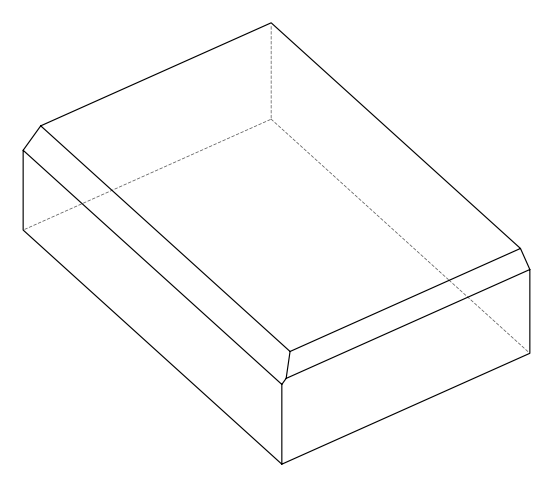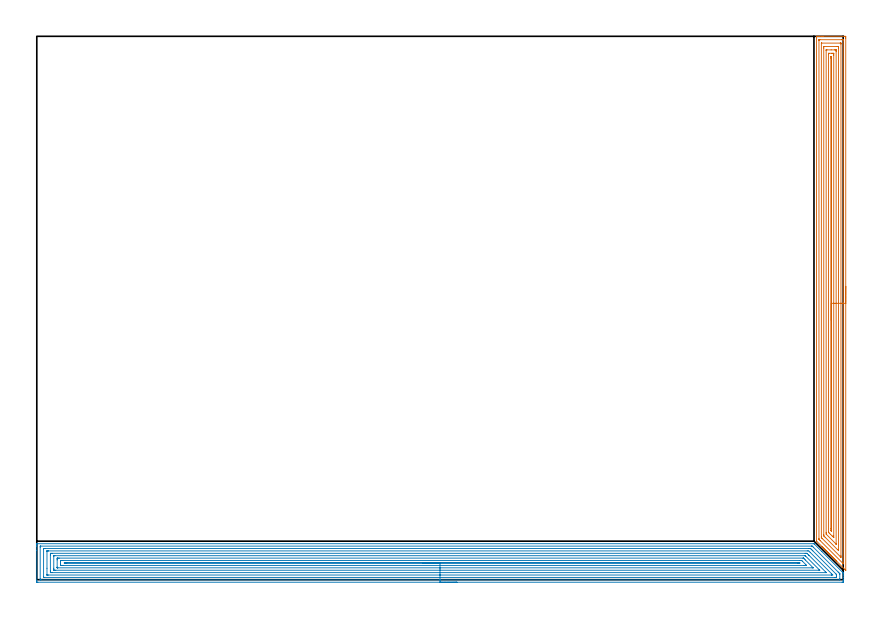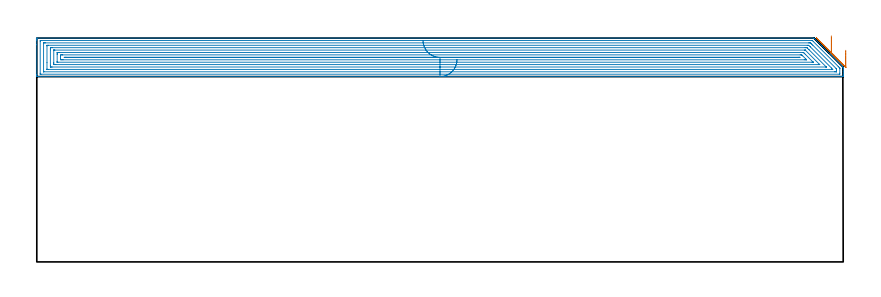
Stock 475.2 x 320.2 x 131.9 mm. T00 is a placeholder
(PLAN: 2 operations, 0 tool changes, 51.3 min)
(1 AREA_MILL | FG_CHAMFER_SURFACE | UGT0205_001 | 17.34 min | 47126 mm3)
(2 AREA_MILL_1 | FG_CHAMFER_SURFACE_1 | UGT0205_001 | 33.93 min | 120146 mm3)
(TOOL UGT0205_001 | Chamfer Mill 20 x 3 x 45 deg. | D20 FL50 Z2)
(OP 1 AREA_MILL)
G17 G21 G94 G90
T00 M6
G54
G17 G0 G90 X476.7 Y172.85 S1061 M3
G43 Z141.9 H0
Z124.7
G94 G1 Y172.812 Z123.828 F250.
Y172.698 Z122.964
Y172.509 Z122.112
Y172.247 Z121.28
Y171.913 Z120.474
Y171.51 Z119.7
Y171.042 Z118.964
Y170.51 Z118.272
Y169.921 Z117.629
Y169.278 Z117.04
Y168.586 Z116.509
Y167.85 Z116.04
Y167.076 Z115.637
Y166.27 Z115.303
Y165.438 Z115.041
Y164.586 Z114.852
Y163.722 Z114.738
Y162.85 Z114.7
Y5.725
X476.695 Y5.519 Z114.702
X476.693 Y5.517 Z114.704
X476.68 Y5.519 Z114.717
X476.212 Y5.988 Z115.188
X476.117 Y6.082 Z115.28
X476.085 Y6.114 Z115.314
X471.41 Y10.789 Z119.989
X471.366 Y10.832 Z120.031
X471.322 Y10.877 Z120.077
X471.114 Y11.085 Z120.285
X471.069 Y11.129 Z120.328
X471.024 Y11.175 Z120.375
X470.818 Y11.382 Z120.581
X470.772 Y11.426 Z120.625
X470.727 Y11.473 Z120.672
X470.522 Y11.678 Z120.877
X470.476 Y11.723 Z120.922
X470.429 Y11.771 Z120.97
X470.226 Y11.974 Z121.173
X470.179 Y12.02 Z121.219
X470.131 Y12.068 Z121.268
X469.929 Y12.27 Z121.47
X469.882 Y12.317 Z121.515
X469.834 Y12.366 Z121.565
X469.633 Y12.566 Z121.766
X469.585 Y12.614 Z121.812
X469.536 Y12.664 Z121.863
X469.337 Y12.862 Z122.062
X469.288 Y12.911 Z122.109
X469.238 Y12.961 Z122.161
X469.041 Y13.159 Z122.358
X468.991 Y13.208 Z122.406
X468.941 Y13.259 Z122.458
X468.745 Y13.455 Z122.654
X468.694 Y13.505 Z122.703
X468.643 Y13.557 Z122.756
X468.448 Y13.751 Z122.951
X468.397 Y13.802 Z123.
X468.345 Y13.854 Z123.054
X468.152 Y14.047 Z123.247
X468.1 Y14.099 Z123.297
X468.047 Y14.152 Z123.352
X467.856 Y14.343 Z123.543
X467.803 Y14.395 Z123.594
X467.75 Y14.45 Z123.649
X467.56 Y14.64 Z123.839
X467.506 Y14.692 Z123.891
X467.452 Y14.747 Z123.947
X467.264 Y14.936 Z124.135
X467.209 Y14.989 Z124.188
X467.154 Y15.045 Z124.245
X466.967 Y15.232 Z124.431
X466.912 Y15.286 Z124.485
X466.857 Y15.343 Z124.542
X466.671 Y15.528 Z124.728
X466.615 Y15.583 Z124.781
X466.559 Y15.641 Z124.84
X466.375 Y15.824 Z125.024
X466.318 Y15.88 Z125.078
X466.261 Y15.938 Z125.138
X466.079 Y16.121 Z125.32
X466.021 Y16.177 Z125.375
X465.964 Y16.236 Z125.435
X465.783 Y16.417 Z125.616
X465.724 Y16.474 Z125.672
X465.666 Y16.534 Z125.733
X465.487 Y16.713 Z125.912
X465.428 Y16.771 Z125.969
X465.368 Y16.831 Z126.031
X465.19 Y17.009 Z126.209
X465.131 Y17.068 Z126.266
X465.071 Y17.129 Z126.328
X464.894 Y17.305 Z126.505
X464.834 Y17.365 Z126.563
X464.773 Y17.427 Z126.626
X464.598 Y17.602 Z126.801
X464.537 Y17.662 Z126.86
X464.475 Y17.724 Z126.924
X464.302 Y17.898 Z127.097
X464.24 Y17.959 Z127.157
X464.177 Y18.022 Z127.222
X464.006 Y18.194 Z127.393
X463.943 Y18.256 Z127.454
X463.88 Y18.32 Z127.519
X463.712 Y18.487 Z127.687
X463.646 Y18.553 Z127.751
X463.582 Y18.617 Z127.817
X463.413 Y18.786 Z127.986
X463.349 Y18.849 Z128.048
X463.284 Y18.915 Z128.115
X463.117 Y19.083 Z128.282
X463.052 Y19.146 Z128.344
X462.987 Y19.213 Z128.412
X462.821 Y19.379 Z128.578
X462.755 Y19.443 Z128.641
X459.612 Y22.588 Z131.786
X459.505 Y22.697 Z131.891
X459.5 Y23.083 Z131.9
X459.504 Y320.032 Z131.896
X459.501 Y320.112 Z131.894
X459.51 Y320.19 Z131.881
X459.533 Y320.197 Z131.858
X459.551 Y320.2 Z131.84
X459.931 Z131.468
X460.304 Z131.095
X460.973 Z130.422
X462.199 Z129.198
X462.755 Z128.639
X463.368 Z128.028
X475.839 Z115.558
X476.117 Y320.198 Z115.28
X476.692 Y320.193 Z114.706
X476.694 Y320.163 Z114.704
X476.699 Y319.586 Z114.701
X476.7 Y319.002 Z114.7
Y162.85
X475.286 Z116.114
Y9.627
X475.285 Y9.568 Z116.115
X475.281 Y9.45 Z116.119
X475.279 Y9.386 Z116.121
X475.267 Y9.394 Z116.133
X475.227 Y9.428 Z116.173
X474.964 Y9.687 Z116.436
X461.567 Y23.083 Z129.833
X460.973 Y23.68 Z130.427
X460.939 Y23.718 Z130.461
X460.924 Y23.737 Z130.476
X460.92 Y23.799 Z130.48
X460.916 Y23.917 Z130.484
X460.915 Y23.976 Z130.485
X460.914 Y24.035 Z130.486
X460.918 Y317.855 Z130.482
X460.919 Y317.911 Z130.481
X460.923 Y318.022 Z130.477
X460.93 Y318.19 Z130.47
X460.973 Y318.192 Z130.427
X461.466 Y318.199 Z129.934
X474.336 Y318.2 Z117.064
X474.829 Y318.199 Z116.571
X475.227 Y318.192 Z116.173
X475.277 Y318.19 Z116.123
X475.282 Y317.977 Z116.118
X475.285 Y317.859 Z116.115
X475.286 Y162.85 Z116.114
X473.872 Z117.528
X473.871 Y14.152 Z117.529
X473.87 Y13.726 Z117.53
X473.866 Y13.259 Z117.534
X473.865 Y13.248 Z117.535
X473.846 Y13.259 Z117.554
X473.445 Y13.655 Z117.955
X462.755 Y24.345 Z128.645
X462.494 Y24.609 Z128.906
X462.365 Y24.743 Z129.035
X462.335 Y24.776 Z129.065
X462.333 Y24.809 Z129.067
X462.331 Y24.869 Z129.069
X462.329 Y25.296 Z129.071
X462.333 Y316.013 Z129.067
X462.334 Y316.119 Z129.066
X462.336 Y316.171 Z129.064
X462.338 Y316.189 Z129.062
X462.383 Y316.192 Z129.017
X462.57 Y316.199 Z128.83
X473.445 Y316.2 Z117.955
X473.631 Y316.199 Z117.769
X473.755 Y316.196 Z117.645
X473.853 Y316.19 Z117.547
X473.866 Y316.186 Z117.534
X473.868 Y316.179 Z117.532
X473.87 Y316.156 Z117.53
X473.871 Y316.013 Z117.529
Y315.586
X473.872 Y162.85 Z117.528
X472.457 Z118.943
Y17.724
X472.456 Y17.382 Z118.944
X472.453 Y17.212 Z118.947
X472.45 Y17.128 Z118.95
X472.446 Y17.114 Z118.954
X472.417 Y17.142 Z118.983
X471.825 Y17.724 Z119.575
X464.537 Y25.013 Z126.863
X463.796 Y25.762 Z127.604
X463.75 Y25.817 Z127.65
X463.747 Y25.862 Z127.653
X463.745 Y25.961 Z127.655
X463.743 Y26.16 Z127.657
Y26.558
X463.746 Y313.334 Z127.654
X463.751 Y314.122 Z127.649
X463.753 Y314.176 Z127.647
X463.758 Y314.19 Z127.642
X463.782 Y314.193 Z127.618
X463.889 Y314.197 Z127.511
X464.105 Y314.199 Z127.295
X471.69 Y314.2 Z119.71
X472.106 Y314.198 Z119.294
X472.314 Y314.194 Z119.086
X472.417 Y314.19 Z118.983
X472.451 Y314.179 Z118.949
X472.457 Y313.334 Z118.943
Y162.85
X471.043 Z120.357
Y21.297
X471.041 Y21.027 Z120.359
X471.04 Y20.988 Z120.36
X471.038 Y20.979 Z120.362
X470.988 Y21.023 Z120.412
X470.844 Y21.157 Z120.556
X470.772 Y21.226 Z120.628
X465.428 Y26.571 Z125.972
X465.345 Y26.655 Z126.055
X465.262 Y26.748 Z126.138
X465.164 Y26.864 Z126.236
X465.162 Y26.922 Z126.238
X465.158 Y27.548 Z126.242
X465.157 Y27.819 Z126.243
X465.161 Y311.815 Z126.239
X465.164 Y312.084 Z126.236
X465.167 Y312.159 Z126.233
X465.17 Y312.191 Z126.23
X465.184 Y312.193 Z126.216
X465.265 Y312.197 Z126.135
X465.428 Y312.199 Z125.972
X465.668 Y312.2 Z125.732
X468.1 Z123.3
X470.122 Z121.278
X470.772 Y312.197 Z120.628
X471.019 Y312.194 Z120.381
X471.037 Y312.183 Z120.363
X471.039 Y312.174 Z120.361
X471.042 Y311.548 Z120.358
X471.043 Y311.277 Z120.357
Y162.85
X469.629 Z121.771
Y25.762
X469.627 Y25.124 Z121.773
X469.623 Y24.869 Z121.777
X469.622 Y24.841 Z121.778
X469.617 Y24.842 Z121.783
X469.582 Y24.869 Z121.818
X468.991 Y25.457 Z122.409
X468.685 Y25.762 Z122.715
X467.792 Y26.655 Z123.608
X467.209 Y27.239 Z124.191
X466.902 Y27.548 Z124.498
X466.593 Y27.866 Z124.807
X466.578 Y27.911 Z124.822
X466.575 Y27.949 Z124.825
X466.573 Y28.028 Z124.827
X466.571 Y28.188 Z124.829
Y28.441
X466.575 Y309.762 Z124.825
X466.577 Y310.08 Z124.823
X466.579 Y310.159 Z124.821
X466.581 Y310.189 Z124.819
X466.627 Y310.192 Z124.773
X466.774 Y310.198 Z124.626
X468.554 Y310.2 Z122.846
X468.991 Y310.199 Z122.409
X469.448 Y310.197 Z121.952
X469.594 Y310.19 Z121.806
X469.622 Y310.185 Z121.778
X469.624 Y310.134 Z121.776
X469.627 Y310.017 Z121.773
X469.628 Y309.762 Z121.772
X469.629 Y309.122 Z121.771
Y162.85
X468.215 Z123.185
X468.214 Y29.104 Z123.186
X468.212 Y28.874 Z123.188
X468.208 Y28.722 Z123.192
X468.205 Y28.7 Z123.195
X468.201 Y28.703 Z123.199
X468.178 Y28.723 Z123.222
X468.1 Y28.799 Z123.3
X468.035 Y28.868 Z123.365
X468.005 Y28.904 Z123.395
X467.992 Y28.927 Z123.408
X467.99 Y28.99 Z123.41
X467.986 Y29.22 Z123.414
X467.985 Y30.228 Z123.415
X467.989 Y307.194 Z123.411
X467.99 Y307.976 Z123.41
X467.992 Y308.084 Z123.408
X467.996 Y308.189 Z123.404
X468.1 Y308.194 Z123.3
X468.174 Y308.195 Z123.226
X468.2 Y308.191 Z123.2
X468.208 Y308.187 Z123.192
X468.21 Y308.166 Z123.19
X468.213 Y308.091 Z123.187
X468.214 Y307.976 Z123.186
X468.215 Y307.861 Z123.185
Y162.85
Y161.978 Z123.223
Y161.114 Z123.337
Y160.262 Z123.526
Y159.43 Z123.788
Y158.624 Z124.122
Y157.85 Z124.525
Y157.114 Z124.994
Y156.422 Z125.525
Y155.779 Z126.114
Y155.19 Z126.757
Y154.658 Z127.45
Y154.19 Z128.185
Y153.787 Z128.959
Y153.453 Z129.765
Y153.191 Z130.597
Y153.002 Z131.449
Y152.888 Z132.314
Y152.85 Z133.185
G0 Z141.9
M5
M2
(OP 2 AREA_MILL_1)
G17 G21 G94 G90
T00 M6
G54
G17 G0 G90 X247.6 Y-1.5 S1061 M3
G43 Z141.9 H0
Z119.2
G94 G1 X247.562 Z118.328 F250.
X247.448 Z117.464
X247.259 Z116.612
X246.997 Z115.78
X246.663 Z114.974
X246.26 Z114.2
X245.791 Z113.464
X245.26 Z112.772
X244.671 Z112.129
X244.028 Z111.54
X243.336 Z111.009
X242.6 Z110.54
X241.826 Z110.137
X241.02 Z109.803
X240.188 Z109.541
X239.336 Z109.352
X238.471 Z109.238
X237.6 Z109.2
X0.63
X0.011 Y-1.495 Z109.203
X0.007 Y-1.492 Z109.206
X0.002 Y-0.876 Z109.822
X0. Y-0.246 Z110.452
Y17.264 Z127.96
Y19.682 Z130.377
Y20.414 Z131.114
Y20.689 Z131.388
X0.007 Y21.13 Z131.822
X0.01 Y21.197 Z131.889
X0.183 Y21.2 Z131.9
X457.579
X457.995 Y21.199 Z131.886
X458.152 Y21.048 Z131.747
X462.648 Y16.554 Z127.25
X474.715 Y4.487 Z115.184
X475.177 Y4.023 Z114.722
X475.194 Y3.999 Z114.698
X475.2 Y3.989 Z114.687
Y3.593 Z114.291
Y3.491 Z114.19
Y2.7 Z113.395
Y1.44 Z112.137
Y0.018 Z110.714
Y-0.612 Z110.084
X475.198 Y-0.876 Z109.821
X475.193 Y-1.491 Z109.205
X475.188 Y-1.494 Z109.203
X474.57 Y-1.5 Z109.2
X237.6
Y-0.086 Z110.614
X2.419 Y-0.085 Z110.615
X2.315 Y-0.084 Z110.616
X2.107 Y-0.079 Z110.621
X2.009 Y-0.072 Z110.628
X2.006 Y-0.041 Z110.659
X2.003 Y0.018 Z110.718
X2. Y0.437 Z111.137
X2.001 Y19.205 Z129.905
X2.009 Y19.682 Z130.382
X2.013 Y19.779 Z130.479
X2.211 Y19.784 Z130.484
X2.315 Y19.785 Z130.485
X456.582
X456.685 Y19.784 Z130.484
X456.789 Y19.78 Z130.48
X456.967 Y19.771 Z130.471
X457.061 Y19.682 Z130.382
X457.579 Y19.17 Z129.87
X472.263 Y4.487 Z115.187
X472.781 Y3.967 Z114.667
X473.146 Y3.593 Z114.293
X473.19 Y3.539 Z114.239
X473.194 Y3.489 Z114.189
X473.198 Y3.384 Z114.084
X473.2 Y3.175 Z113.875
X473.199 Y0.495 Z111.195
X473.191 Y0.018 Z110.718
X473.187 Y-0.079 Z110.621
X472.989 Y-0.084 Z110.616
X472.885 Y-0.085 Z110.615
X237.6 Y-0.086 Z110.614
Y1.328 Z112.028
X4.207 Y1.329 Z112.029
X4.048 Y1.33 Z112.03
X4.022 Y1.332 Z112.032
X4.014 Y1.334 Z112.034
X4.01 Y1.351 Z112.051
X4.004 Y1.461 Z112.161
X4.001 Y1.599 Z112.299
Y18.1 Z128.8
X4.007 Y18.308 Z129.008
X4.01 Y18.362 Z129.062
X4.03 Y18.365 Z129.065
X4.088 Y18.368 Z129.068
X4.207 Y18.37 Z129.07
X4.624 Y18.371 Z129.071
X5.101 Y18.372 Z129.072
X454.897 Y18.371 Z129.071
X455.316 Y18.369 Z129.069
X455.791 Y18.364 Z129.064
X455.939 Y18.349 Z129.049
X456.094 Y18.199 Z128.899
X456.405 Y17.894 Z128.594
X456.685 Y17.616 Z128.316
X457.301 Y17. Z127.7
X470.993 Y3.308 Z114.008
X471.141 Y3.154 Z113.854
X471.175 Y3.115 Z113.815
X471.19 Y3.093 Z113.793
X471.193 Y3.044 Z113.744
X471.197 Y2.907 Z113.607
X471.199 Y2.7 Z113.4
X471.2 Y2.493 Z113.193
Y1.806 Z112.506
X471.199 Y1.6 Z112.3
X471.193 Y1.392 Z112.092
X471.19 Y1.338 Z112.038
X471.17 Y1.335 Z112.035
X471.112 Y1.332 Z112.032
X470.993 Y1.33 Z112.03
X470.576 Y1.329 Z112.029
X470.099 Y1.328 Z112.028
X237.6
Y2.743 Z113.443
X6.847
X6.036 Y2.748 Z113.448
X6.017 Y2.749 Z113.449
X6.01 Y2.761 Z113.461
X6.005 Y2.815 Z113.515
X6.001 Y2.926 Z113.626
X6. Y6.717 Z117.417
Y16.551 Z127.251
X6.002 Y16.774 Z127.474
X6.005 Y16.885 Z127.585
X6.01 Y16.939 Z127.639
X6.018 Y16.951 Z127.651
X6.043 Y16.953 Z127.653
X6.89 Y16.957 Z127.657
X6.933
X454.046
X454.897 Y16.948 Z127.648
X455.745 Y16.107 Z126.807
X455.791 Y16.06 Z126.76
X468.31 Y3.541 Z114.241
X469.082 Y2.758 Z113.458
X468.31 Y2.743 Z113.443
X468.267
X237.6
Y4.157 Z114.857
X9.009
X8.678 Y4.158 Z114.858
X8.11 Y4.162 Z114.862
X8.036 Y4.164 Z114.864
X8.01 Y4.181 Z114.881
X8.003 Y4.268 Z114.968
X8.002 Y4.487 Z115.187
X8. Y5.165 Z115.865
Y14.319 Z125.019
X8.003 Y14.994 Z125.694
X8.01 Y15.213 Z125.913
X8.027 Y15.536 Z126.236
X8.351 Y15.54 Z126.24
X8.678 Y15.542 Z126.242
X9.242 Y15.543 Z126.243
X452.778
X453.108 Y15.542 Z126.242
X453.676 Y15.539 Z126.239
X453.832 Y15.536 Z126.236
X454.002 Y15.389 Z126.089
X454.185 Y15.213 Z125.913
X454.897 Y14.505 Z125.205
X455.083 Y14.319 Z125.019
X464.914 Y4.487 Z115.187
X465.092 Y4.304 Z115.004
X465.208 Y4.181 Z114.881
X465.222 Y4.162 Z114.862
X465.213 Y4.161 Z114.861
X465.174 Y4.159 Z114.859
X465.063 Y4.157 Z114.857
X237.6
Y5.571 Z116.271
X11.171
X10.467 Y5.572 Z116.272
X10.274 Y5.574 Z116.274
X10.089 Y5.578 Z116.278
X10.01 Y5.583 Z116.283
X10.007 Y5.629 Z116.329
X10.002 Y5.846 Z116.546
X10. Y6.275 Z116.975
Y6.741 Z117.441
X10.001 Y13.891 Z124.591
X10.005 Y14.047 Z124.747
X10.01 Y14.103 Z124.803
X10.014 Y14.123 Z124.823
X10.028 Y14.124 Z124.824
X10.115 Y14.126 Z124.826
X10.467 Y14.129 Z124.829
X10.657
X452.404
X452.756 Y14.126 Z124.826
X452.799 Y14.124 Z124.824
X452.817 Y14.122 Z124.822
X452.85 Y14.092 Z124.792
X452.966 Y13.983 Z124.683
X453.108 Y13.844 Z124.544
X461.156 Y5.796 Z116.496
X461.324 Y5.625 Z116.325
X461.356 Y5.589 Z116.289
X461.363 Y5.577 Z116.277
X461.361 Y5.576 Z116.276
X461.322 Y5.574 Z116.274
X461.156 Y5.572 Z116.272
X460.966 Y5.571 Z116.271
X237.6
Y6.985 Z117.685
X12.438
X12.255 Y6.986 Z117.686
X12.072 Y6.989 Z117.689
X12.023 Y6.992 Z117.692
X12.009 Y6.998 Z117.698
X12.006 Y7.016 Z117.716
X12.002 Y7.084 Z117.784
X12. Y7.169 Z117.869
Y7.424 Z118.124
Y11.638 Z122.338
Y11.892 Z122.592
X12.006 Y12.531 Z123.231
X12.01 Y12.658 Z123.358
X12.02 Y12.708 Z123.408
X12.076 Y12.711 Z123.411
X12.255 Y12.713 Z123.413
X12.966 Y12.715 Z123.415
X13.149
X451.503 Y12.714 Z123.414
X451.625 Y12.713 Z123.413
X451.723 Y12.711 Z123.411
X451.783 Y12.708 Z123.408
X451.803 Y12.691 Z123.391
X451.969 Y12.531 Z123.231
X452.214 Y12.289 Z122.989
X452.865 Y11.638 Z122.338
X457.334 Y7.169 Z117.869
X457.425 Y7.075 Z117.775
X457.479 Y7.017 Z117.717
X457.499 Y6.994 Z117.694
X457.418 Y6.991 Z117.691
X457.052 Y6.987 Z117.687
X456.868 Y6.985 Z117.685
X237.6
Y8.4 Z119.1
X15.495
X14.938
X14.598 Y8.402 Z119.102
X14.044 Y8.407 Z119.107
X14.004 Y8.956 Z119.656
X14.001 Y8.999 Z119.699
X14. Y9.85 Z120.55
X14.001 Y10.744 Z121.444
X14.002 Y10.785 Z121.485
X14.044 Y11.293 Z121.993
X14.384 Y11.297 Z121.997
X14.938 Y11.3 Z122.
X15.275
X449.869
X450.426 Y11.297 Z121.997
X450.611 Y11.294 Z121.994
X450.752 Y11.289 Z121.989
X450.862 Y11.183 Z121.883
X451.31 Y10.744 Z121.444
X453.108 Y8.945 Z119.645
X453.532 Y8.513 Z119.213
X453.628 Y8.413 Z119.113
X453.58 Y8.407 Z119.107
X453.508 Y8.404 Z119.104
X453.108 Y8.401 Z119.101
X452.771 Y8.4 Z119.1
X452.214
X237.6
Y9.814 Z120.514
X17.657
X16.761 Y9.815 Z120.515
X16.726 Y9.816 Z120.516
X16.135 Y9.85 Z120.55
X16.692 Y9.884 Z120.584
X16.726 Y9.885 Z120.585
X17.584 Y9.886 Z120.586
X448.637
X449.499 Y9.883 Z120.583
X449.531 Y9.879 Z120.579
X449.716 Y9.85 Z120.55
X449.562 Y9.82 Z120.52
X449.531 Y9.818 Z120.518
X448.673 Y9.814 Z120.514
X448.637
X237.6
X236.728 Z120.552
X235.863 Z120.666
X235.012 Z120.854
X234.18 Z121.117
X233.374 Z121.451
X232.6 Z121.853
X231.864 Z122.322
X231.172 Z122.853
X230.529 Z123.443
X229.939 Z124.086
X229.408 Z124.778
X228.94 Z125.514
X228.537 Z126.288
X228.203 Z127.094
X227.941 Z127.926
X227.752 Z128.777
X227.638 Z129.642
X227.6 Z130.514
G0 Z141.9
M5
M2
